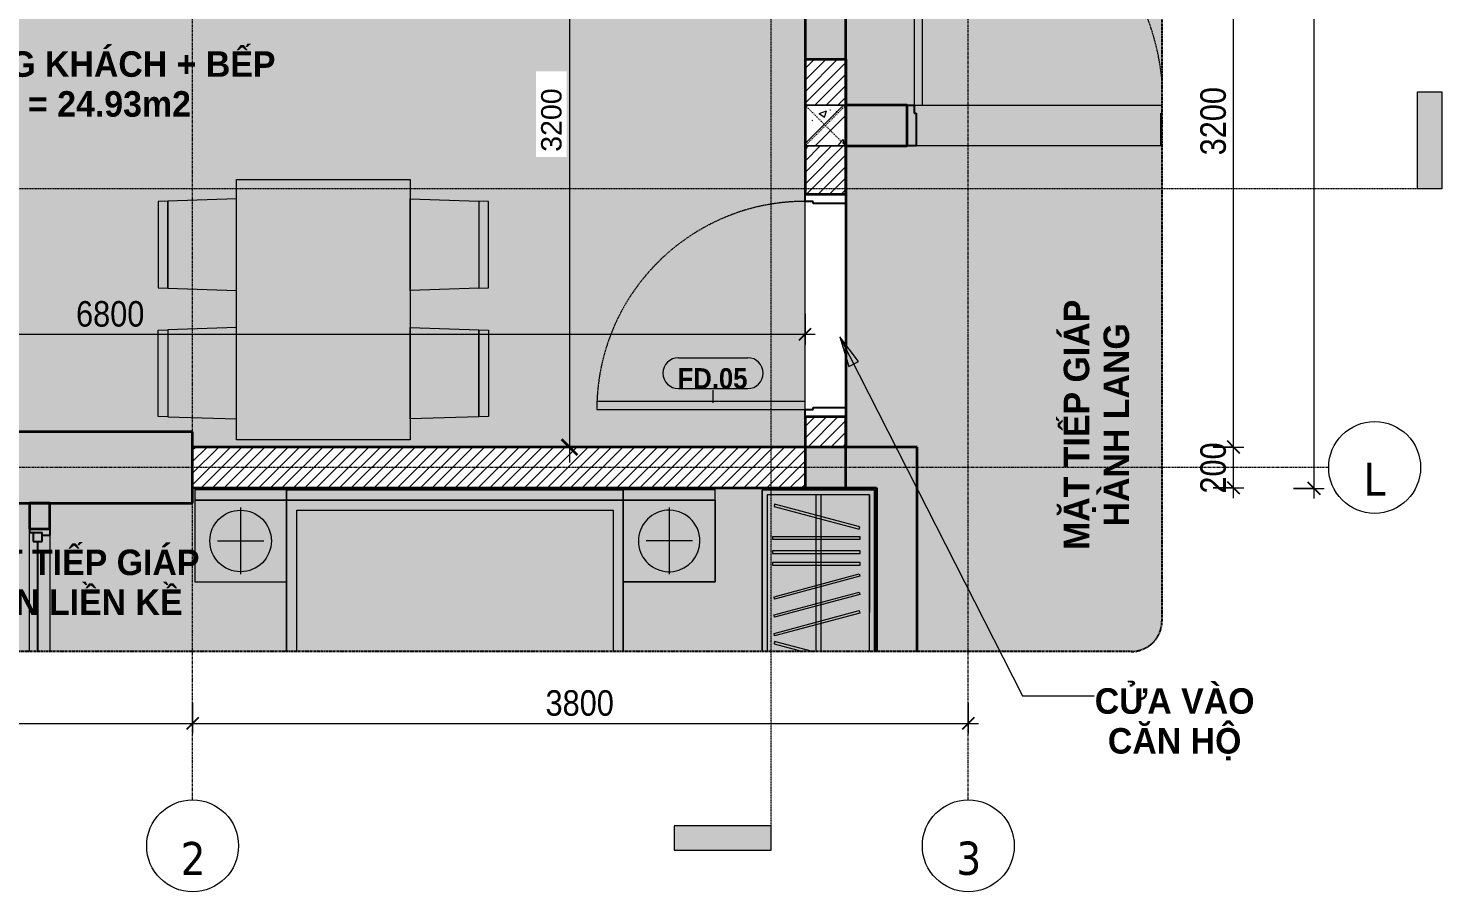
# Model space of a CAD drawing. Header units: millimetres. Extents: x 31157 to 224036, y 218 to 80529.
# Drawn here: x 38047 to 44972, y 67858 to 72088 of the extents above; entities that cross this region are included whole.
import ezdxf

# ---------------------------------------------------------------- set-up
doc = ezdxf.new("R2010")
doc.units = ezdxf.units.MM
for name, pattern in [('Dash', [6, 3, -3]), ('Dash - Tight', [4.5, 3, -1.5]), ('Dash Dot 3_16_', [7.9375, 4.7625, -1.5875, 0, -1.5875]), ('Grid Line', [22.225, 12.7, -3.175, 3.175, -3.175]), ('Hidden', [7.14375, 4.7625, -2.38125])]:
    doc.linetypes.add(name, pattern=pattern)
for name, color, linetype, lineweight in [('0-1', 7, 'Continuous', 5), ('A-ANNO-DIMS', 211, 'Continuous', 9), ('A-ANNO-DIMS-50', 211, 'Continuous', 9), ('A-DETL-GENF-1', 7, 'Continuous', 18), ('A-DETL-GENF-3', 92, 'Dash - Tight', 18), ('A-DETL-GENF-4', 92, 'Hidden', 25), ('A-DETL-GENF-5', 9, 'Continuous', 18), ('A-DETL-MEDM', 33, 'Continuous', 35), ('A-DETL-THIN', 151, 'Continuous', 18), ('A-DOOR', 31, 'Continuous', 18), ('A-DOOR-FRAM', 31, 'Continuous', 25), ('A-DOOR-IDEN', 31, 'Continuous', 9), ('A-FLOR', 192, 'Continuous', 18), ('A-FLOR-2', 7, 'Continuous', 18), ('A-GLAZ', 151, 'Continuous', 18), ('A-GLAZ-1', 31, 'Continuous', 25), ('A-WALL', 113, 'Continuous', 18), ('A-WALL-2', 254, 'Continuous', 35), ('A-WALL-3', 10, 'Continuous', 35), ('A-WALL-4', 9, 'Continuous', 18), ('A-WALL-7', 113, 'Continuous', 35), ('A-WALL-PATT-2', 111, 'Continuous', 18), ('G-ANNO-SYMB', 111, 'Continuous', 9), ('G-ANNO-SYMB-1', 111, 'Dash Dot 3_16_', 18), ('G-ANNO-TEXT-1', 7, 'Continuous', 9), ('G-ANNO-TEXT-2', 170, 'Continuous', 9), ('I-FURN', 30, 'Continuous', 18), ('I-FURN-1', 50, 'Continuous', 18), ('I-FURN-2', 253, 'Continuous', 18), ('S-COLS', 52, 'Continuous', 18), ('S-COLS-6', 52, 'Dash', 18), ('S-COLS-7', 52, 'Continuous', 35), ('S-COLS-HDLN', 52, 'Dash', 18), ('S-GRID-1', 1, 'Grid Line', 9), ('S-GRID-IDEN', 1, 'Continuous', 9)]:
    doc.layers.add(name, color=color, linetype=linetype, lineweight=lineweight)
doc.layers.add('A-DETL-GENF-2', color=7, linetype='Continuous', lineweight=18, transparency=0.2)
doc.styles.add('Arial', font='arial.ttf', dxfattribs={"height": 100})
doc.styles.add('Arial_B', font='arialbd.ttf', dxfattribs={"width": 0.95, "height": 125})
doc.styles.add('Arial_B_1', font='arialbd.ttf', dxfattribs={"width": 0.9, "height": 100})
doc.styles.add('Tahoma_B', font='tahomabd.ttf', dxfattribs={"height": 162.5})
doc.styles.add('UTM Avo', font='', dxfattribs={"width": 0.9, "height": 125})
doc.styles.get('UTM Avo').set_extended_font_data('UTM Avo')
doc.dimstyles.new('1_Dim_chi_tiet_2_5', dxfattribs={"dimscale": 304.8, "dimtxt": 124.912619, "dimasz": 0.19685, "dimexe": 0.164042, "dimexo": 0.0625, "dimgap": 0.016404, "dimtad": 1, "dimdec": 0, "dimrnd": 5, "dimzin": 0, "dimdsep": 46, "dimtxsty": 'UTM Avo', "dimblk1": 'OBLIQUE', "dimblk2": 'OBLIQUE', "dimsah": 1, "dimcen": 0.09, "dimdle": 0.164042, "dimazin": 0, "dimtfac": 1, "dimtdec": 4, "dimtix": 1, "dimtmove": 0, "dimatfit": 3, "dimfxl": 0.328084, "dimfxlon": 1, "dimtvp": 1, "dimtolj": 1, "dimtzin": 0, "dimarcsym": 2})
doc.dimstyles.new('Diagonal_-_2_0mm_Arial_làm_tròn', dxfattribs={"dimscale": 304.8, "dimtxt": 102.02594, "dimasz": 0.246063, "dimexe": 0.164042, "dimexo": 0.0625, "dimgap": 0.032808, "dimtad": 1, "dimdec": 0, "dimrnd": 10, "dimzin": 0, "dimdsep": 46, "dimtxsty": 'Arial', "dimblk1": 'OBLIQUE', "dimblk2": 'OBLIQUE', "dimsah": 1, "dimcen": 0.09, "dimdle": 0.246063, "dimazin": 0, "dimtfac": 1, "dimtdec": 4, "dimtix": 1, "dimtmove": 0, "dimatfit": 3, "dimfxl": 0.164042, "dimfxlon": 1, "dimtvp": 1, "dimtfill": 1, "dimtolj": 1, "dimtzin": 0, "dimarcsym": 2})
pattern_1 = [(45, (0, 0), (-28.284271, 28.284271), [])]
pattern_2 = [(50, (0, 0), (364.3679, -31.8783), [38.1, -419.1]), (355, (0, 0), (-70.4859, 382.1133), [30.48, -335.28]), (100.451, (30.36, -2.66), (293.885, 350.2334), [32.38, -356.18]), (46.184, (0, 101.6), (542.1585, -84.0858), [57.15, -628.65]), (96.636, (45.2, 94.6), (474.805, 494.8554), [48.57, -534.27]), (351.184, (0, 101.6), (474.8102, 494.85), [45.72, -502.92]), (21, (50.8, 76.2), (303.2285, -204.5305), [38.1, -419.1]), (326, (50.8, 76.2), (123.6039, 368.376), [30.48, -335.28]), (71.451, (76.07, 59.16), (426.8341, 163.8427), [32.38, -356.18]), (37.5, (0, 0), (6.17665, 169.11015), [3.353, -327.863, 3.353, -337.007, -336.55]), (37.5, (0, 0), (6.17665, 169.11015), [-671.576, 3.353, -333.197]), (7.5, (0, 0), (133.63888, 200.3615), [3.353, -190.703, 3.353, -320.243, -128.27]), (7.5, (0, 0), (133.63888, 200.3615), [-517.652, 3.353, -124.917]), (327.5, (-113.28, 0), (271.18182, -11.45836), [3.353, -123.647, 3.353, -392.887, -525.78]), (327.5, (-113.28, 0), (271.18182, -11.45836), [-523.24, 3.353, -522.427]), (317.5, (-164.08, 0), (296.2585, 50.85285), [3.353, -161.747, 3.353, -259.791, -373.38]), (317.5, (-164.08, 0), (296.2585, 50.85285), [-428.244, 3.353, -370.027]), (45, (0, 0), (-125.7236, 125.7236), []), (45, (0, 190.5), (-125.7236, 125.7236), [])]

# ---------------------------------------------------------------- blocks, each defined once
blk = doc.blocks.new('NCV_TKTC_KET CAU_rvt-1-TKCS_CĂN HỘ LOẠI 2 - MẶT BẰNG')
at = {"layer": 'S-COLS'}
for p, q in [((37552.6, 69761.9), (38052.6, 69761.9)), ((38152.6, 69761.9), (38852.6, 69761.9))]:
    blk.add_line(p, q, dxfattribs=at)
blk = doc.blocks.new('M_Fixed - 900 x 1400-553070-TKCS_CĂN HỘ LOẠI 2 - MẶT BẰNG')
at = {"layer": 'A-GLAZ-1'}
for p, q in [((-151.6, 22), (387, 22)), ((387, 44), (387, 0)), ((431, 44), (387, 44)), ((431, 63), (431, 0)), ((448.9, 63), (431, 63)), ((387, 0), (431, 0)), ((418, 0), (418, -37)), ((450, -37), (418, -37))]:
    blk.add_line(p, q, dxfattribs=at)
blk = doc.blocks.new('GIUONG NGU-2TAB-1600x2000 - GIUONG NGU-2TAB-1600x2000-842839-TKCS_CĂN HỘ LOẠI 2 - MẶT BẰNG')
at = {"layer": 'I-FURN-1'}
for p, q in [((458.5, 0), (8.5, 0)), ((8.5, 0), (8.5, -50)), ((458.5, -50), (458.5, 0)), ((2108.2, 0), (458.5, 0)), ((458.5, 0), (458.5, -50)), ((458.5, 0), (2108.2, 0)), ((2108.2, -50), (2108.2, 0)), ((458.5, -50), (8.5, -50)), ((8.5, -50), (8.5, -450.3)), ((8.5, -50), (458.5, -50)), ((458.5, -50), (8.5, -50)), ((8.5, -50), (8.5, -450.3)), ((458.5, -450.3), (458.5, -50)), ((2108.2, -50), (458.5, -50)), ((458.5, -50), (458.5, -791.6)), ((458.5, -50), (2108.2, -50)), ((458.5, -791.6), (458.5, -50)), ((458.5, -450.3), (458.5, -50)), ((458.5, -50), (2108.2, -50)), ((2558.2, 0), (2108.2, 0)), ((2108.2, 0), (2108.2, -50)), ((2558.2, -50), (2108.2, -50)), ((2108.2, -50), (2108.2, -450.3)), ((2108.2, -791.6), (2108.2, -50)), ((2108.2, -50), (2558.2, -50)), ((2108.2, -50), (2558.2, -50)), ((2108.2, -450.3), (2108.2, -50)), ((2108.2, -50), (2108.2, -791.6)), ((2558.2, -50), (2558.2, 0)), ((2558.2, -450.3), (2558.2, -50)), ((2558.2, -50), (2558.2, -450.3)), ((233.5, -86.8), (233.5, -413.5)), ((508.5, -100), (2058.2, -100)), ((508.5, -791.6), (508.5, -100)), ((2058.2, -100), (2058.2, -791.6)), ((2333.2, -86.8), (2333.2, -413.5)), ((120.2, -250.2), (346.8, -250.2)), ((2446.5, -250.2), (2219.8, -250.2)), ((8.5, -450.3), (458.5, -450.3)), ((8.5, -450.3), (458.5, -450.3)), ((2108.2, -450.3), (2558.2, -450.3)), ((2558.2, -450.3), (2108.2, -450.3))]:
    blk.add_line(p, q, dxfattribs=at)
blk.add_circle((233.5, -250.2), 150.7, dxfattribs=at)
for start, end in [(113.68421, 0), (94.73684, 113.68421), (0, 94.73684)]:
    blk.add_arc((2333.2, -250.2), 150.7, start, end, dxfattribs=at)
blk = doc.blocks.new('TU QUAN AO-SUITE ROOM_3 - TU QUAN AO-SUITE ROOM_3-850635-TKCS_CĂN HỘ LOẠI 2 - MẶT BẰNG')
at = {"layer": 'I-FURN-1'}
for p, q in [((-550, 0), (-550, 791.6)), ((-550, 791.6), (-550, 0)), ((-526, 791.6), (-526, 600)), ((-526, 791.6), (-526, 24)), ((-287, 576), (-287, 791.6)), ((-263, 576), (-263, 791.6)), ((-246.1, 791.6), (-61.3, 742.1)), ((-58.2, 753.7), (-199.7, 791.6)), ((-24, 24), (-24, 791.6)), ((0, 791.6), (0, 0)), ((0, 0), (0, 791.6)), ((-478.3, 603.1), (-61.3, 714.9)), ((-58.2, 703.3), (-475.2, 591.5)), ((-61.3, 742.1), (-58.2, 753.7)), ((-61.3, 714.9), (-58.2, 703.3)), ((-478.3, 511.9), (-61.3, 623.6)), ((-61.3, 623.6), (-58.2, 612.1)), ((-550, 24), (-550, 576)), ((-526, 24), (-526, 600)), ((-475.2, 591.5), (-478.3, 603.1)), ((-58.2, 612.1), (-475.2, 500.3)), ((-287, 24), (-287, 576)), ((-263, 24), (-263, 576)), ((-478.3, 423.1), (-61.3, 534.9)), ((-475.2, 500.3), (-478.3, 511.9)), ((-58.2, 523.3), (-475.2, 411.5)), ((-61.3, 534.9), (-58.2, 523.3)), ((-475.2, 411.5), (-478.3, 423.1)), ((-480.1, 368.4), (-480.1, 356.4)), ((-50.1, 368.4), (-480.1, 368.4)), ((-480.1, 356.4), (-50.1, 356.4)), ((-50.1, 356.4), (-50.1, 368.4)), ((-480.1, 311.2), (-480.1, 299.2)), ((-50.1, 311.2), (-480.1, 311.2)), ((-480.1, 299.2), (-50.1, 299.2)), ((-50.1, 299.2), (-50.1, 311.2)), ((-480.1, 241.7), (-480.1, 229.7)), ((-50.1, 241.7), (-480.1, 241.7)), ((-480.1, 229.7), (-50.1, 229.7)), ((-50.1, 229.7), (-50.1, 241.7)), ((-475.2, 192.7), (-478.3, 181.1)), ((-478.3, 181.1), (-61.3, 69.4)), ((-58.2, 80.9), (-475.2, 192.7)), ((-61.3, 69.4), (-58.2, 80.9)), ((-526, 24), (-24, 24)), ((0, 0), (-550, 0)), ((-550, 0), (0, 0))]:
    blk.add_line(p, q, dxfattribs=at)
blk = doc.blocks.new('RES_BAN AN 1 - RES_BAN AN 1-842837-TKCS_CĂN HỘ LOẠI 2 - MẶT BẰNG')
at = {"layer": 'I-FURN-2'}
for p, q in [((-425, 1275), (425, 1275)), ((-425, 0), (-425, 1275)), ((425, 1275), (425, 0)), ((-425, 1180), (-761.9, 1168.8)), ((-425, 732.5), (-425, 1180)), ((425, 1180), (761.9, 1168.8)), ((425, 732.5), (425, 1180)), ((-761.9, 1168.8), (-809.6, 1167.2)), ((-809.6, 1167.2), (-809.6, 745.3)), ((-761.9, 1168.8), (-761.9, 743.8)), ((-761.9, 743.8), (-761.9, 1168.8)), ((761.9, 1168.8), (761.9, 743.8)), ((761.9, 1168.8), (761.9, 743.8)), ((809.6, 1167.2), (761.9, 1168.8)), ((809.6, 745.3), (809.6, 1167.2)), ((-809.6, 745.3), (-761.9, 743.8)), ((-761.9, 743.8), (-425, 732.5)), ((761.9, 743.8), (425, 732.5)), ((761.9, 743.8), (809.6, 745.3)), ((-809.6, 536.9), (-761.9, 538.5)), ((-809.6, 115.1), (-809.6, 536.9)), ((-425, 549.7), (-761.9, 538.5)), ((-761.9, 538.5), (-761.9, 113.5)), ((-761.9, 538.5), (-761.9, 113.5)), ((-425, 102.3), (-425, 549.7)), ((425, 549.7), (761.9, 538.5)), ((425, 102.3), (425, 549.7)), ((761.9, 538.5), (761.9, 113.5)), ((761.9, 538.5), (809.6, 536.9)), ((761.9, 113.5), (761.9, 538.5)), ((809.6, 536.9), (809.6, 115.1)), ((-761.9, 113.5), (-809.6, 115.1)), ((-761.9, 113.5), (-425, 102.3)), ((761.9, 113.5), (425, 102.3)), ((809.6, 115.1), (761.9, 113.5)), ((425, 0), (-425, 0))]:
    blk.add_line(p, q, dxfattribs=at)
blk = doc.blocks.new('NCV_TKTC_TANG 1_rvt-1-TKCS_CĂN HỘ LOẠI 2 - MẶT BẰNG')
at = {"layer": 'A-FLOR-2'}
for p, q in [((41852.6, 70036.9), (41852.6, 73236.9)), ((41852.4, 71277.4), (41852.4, 70187.4)), ((42052.4, 70230.3), (42052.4, 71230.3)), ((38852.7, 70111.9), (38852.7, 70036.9))]:
    blk.add_line(p, q, dxfattribs=at)
at = {"layer": 'A-WALL-2'}
for p, q in [((38052.6, 69761.9), (38052.6, 69636.9)), ((38152.6, 69636.9), (38152.6, 69761.9)), ((38052.6, 69636.9), (38152.6, 69636.9))]:
    blk.add_line(p, q, dxfattribs=at)
at = {"layer": 'A-WALL-3'}
blk.add_line((38152.6, 69761.9), (38052.6, 69761.9), dxfattribs=at)
at = {"layer": 'A-WALL-4'}
for p, q in [((38052.6, 69035.3), (38052.6, 69636.9)), ((38152.6, 69636.9), (38152.6, 69035.3))]:
    blk.add_line(p, q, dxfattribs=at)
at = {"layer": 'A-GLAZ', "rotation": 89.99999999999915}
blk.add_blockref('M_Fixed - 900 x 1400-553070-TKCS_CĂN HỘ LOẠI 2 - MẶT BẰNG', (38115.6, 69186.9), dxfattribs=at)
at = {"layer": 'I-FURN'}
for name, p in [('RES_BAN AN 1 - RES_BAN AN 1-842837-TKCS_CĂN HỘ LOẠI 2 - MẶT BẰNG', (39492.6, 70071.9)), ('GIUONG NGU-2TAB-1600x2000 - GIUONG NGU-2TAB-1600x2000-842839-TKCS_CĂN HỘ LOẠI 2 - MẶT BẰNG', (38854.1, 69826.9))]:
    blk.add_blockref(name, p, dxfattribs=at)
at = {"layer": 'I-FURN', "rotation": 180}
blk.add_blockref('TU QUAN AO-SUITE ROOM_3 - TU QUAN AO-SUITE ROOM_3-850635-TKCS_CĂN HỘ LOẠI 2 - MẶT BẰNG', (41642.6, 69826.9), dxfattribs=at)
blk = doc.blocks.new('G1_SOF - BO TRU - 200x200-3050151-TKCS_CĂN HỘ LOẠI 2 - MẶT BẰNG')
at = {"layer": 'S-COLS-HDLN'}
for p, q in [((-100, 100), (100, -100)), ((100, 100), (-100, -100))]:
    blk.add_line(p, q, dxfattribs=at)
blk = doc.blocks.new('FD_01 - FD_01-1200x2200mm-V18-TKCS_CĂN HỘ LOẠI 2 - MẶT BẰNG')
at = {"layer": 'A-DETL-GENF-3'}
for p, q in [((610, -100), (570, -100)), ((570, -100), (570, -1320)), ((610, -1320), (610, -100)), ((570, -1320), (610, -1320))]:
    blk.add_line(p, q, dxfattribs=at)
blk.add_arc((610, -100), 1220, 185.39971, 268.12111, dxfattribs=at)
at = {"layer": 'A-DOOR-FRAM'}
for p, q in [((-603.7, 100), (-600, 100)), ((-600, 100), (-600, -60)), ((600, 100), (645, 100)), ((600, -60), (600, 100)), ((-600, -60), (-603.7, -60)), ((610, -60), (600, -60)), ((610, -100), (610, -60)), ((645, -100), (610, -100))]:
    blk.add_line(p, q, dxfattribs=at)
blk = doc.blocks.new('FD_05 - FD_05-1000x2200mm-835433-TKCS_CĂN HỘ LOẠI 2 - MẶT BẰNG')
at = {"layer": 'A-DETL-GENF-3'}
for p, q in [((510, -100), (470, -100)), ((470, -100), (470, -1120)), ((510, -1120), (510, -100)), ((470, -1120), (510, -1120))]:
    blk.add_line(p, q, dxfattribs=at)
blk.add_arc((510, -100), 1020, 180, 267.75253, dxfattribs=at)
at = {"layer": 'A-DOOR-FRAM'}
for p, q in [((-545, 100), (-500, 100)), ((-500, 100), (-500, -60)), ((500, 100), (545, 100)), ((500, -60), (500, 100)), ((-500, -60), (-510, -60)), ((-510, -60), (-510, -100)), ((510, -60), (500, -60)), ((510, -100), (510, -60)), ((-510, -100), (-545, -100)), ((545, -100), (510, -100))]:
    blk.add_line(p, q, dxfattribs=at)
blk = doc.blocks.new('BORDER VIEW - BORDER VIEW-3699679-TKCS_CĂN HỘ LOẠI 2 - MẶT BẰNG')
at = {"layer": 'A-DETL-GENF-4'}
for p, q in [((10548.8, 9804.2), (10548.8, 150)), ((10398.8, 0), (150, 0))]:
    blk.add_line(p, q, dxfattribs=at)
blk.add_arc((10398.8, 150), 150, 270, 0, dxfattribs=at)
blk = doc.blocks.new('Grid - M_Grid Head - Circle-353313-TKCS_CĂN HỘ LOẠI 2 - MẶT BẰNG')
at = {"layer": 'S-GRID-IDEN'}
blk.add_circle((0, 0), 4.5, dxfattribs=at)
blk = doc.blocks.new('DIMBLOCK16-TKCS_CĂN HỘ LOẠI 2 - MẶT BẰNG')
at = {"layer": 'A-ANNO-DIMS-50'}
for p, q in [((35052.6, 70689.4), (35052.6, 70539.4)), ((35052.6, 70589.4), (35052.6, 70689.4)), ((41852.6, 70689.4), (41852.6, 70539.4)), ((41852.6, 70589.4), (41852.6, 70689.4)), ((35002.6, 70589.4), (41902.6, 70589.4))]:
    blk.add_line(p, q, dxfattribs=at)
at = {"layer": 'A-ANNO-DIMS-50', "lineweight": 25}
for p, q in [((35052.6, 70589.4), (35022.6, 70559.4)), ((35052.6, 70589.4), (35082.6, 70619.4)), ((41852.6, 70589.4), (41822.6, 70559.4)), ((41852.6, 70589.4), (41882.6, 70619.4))]:
    blk.add_line(p, q, dxfattribs=at)
at = {"layer": 'A-ANNO-DIMS-50', "color": 0, "insert": (38281.4, 70751.8), "char_height": 125, "width": 410.824, "attachment_point": 1, "line_spacing_factor": 1.110334, "style": 'UTM Avo'}
blk.add_mtext('6800', dxfattribs=at)
blk = doc.blocks.new('_Oblique')
at = {"color": 0, "linetype": 'ByBlock', "lineweight": -2}
blk.add_line((-0.5, -0.5), (0.5, 0.5), dxfattribs=at)
blk = doc.blocks.new('DIMBLOCK17-TKCS_CĂN HỘ LOẠI 2 - MẶT BẰNG')
at = {"layer": 'A-ANNO-DIMS-50', "lineweight": 35}
for p, q in [((40699.5, 73236.9), (40662, 73274.4)), ((40699.5, 73236.9), (40737, 73199.4)), ((40699.5, 70036.9), (40662, 70074.4)), ((40699.5, 70036.9), (40737, 69999.4))]:
    blk.add_line(p, q, dxfattribs=at)
at = {"layer": 'A-ANNO-DIMS-50'}
for p, q in [((40699.5, 73311.9), (40699.5, 69961.9)), ((40749.5, 73236.9), (40649.5, 73236.9)), ((40699.5, 73236.9), (40749.5, 73236.9)), ((40749.5, 70036.9), (40649.5, 70036.9)), ((40699.5, 70036.9), (40749.5, 70036.9))]:
    blk.add_line(p, q, dxfattribs=at)
at = {"layer": 'A-ANNO-DIMS-50', "color": 0, "insert": (40559.7, 71483.1), "char_height": 100, "width": 369.177, "attachment_point": 1, "rotation": 90, "line_spacing_factor": 0.941778, "style": 'Arial', "bg_fill": 3, "box_fill_scale": 1.25, "bg_fill_color": 256, "bg_fill_true_color": 13158600, "bg_fill_transparency": 0}
blk.add_mtext('3200', dxfattribs=at)
blk = doc.blocks.new('DIMBLOCK21-TKCS_CĂN HỘ LOẠI 2 - MẶT BẰNG')
at = {"layer": 'A-ANNO-DIMS-50'}
for p, q in [((33652.6, 68783.2), (33652.6, 68633.2)), ((33652.6, 68683.2), (33652.6, 68783.2)), ((38852.6, 68783.2), (38852.6, 68633.2)), ((38852.6, 68683.2), (38852.6, 68783.2)), ((33602.6, 68683.2), (38852.6, 68683.2))]:
    blk.add_line(p, q, dxfattribs=at)
at = {"layer": 'A-ANNO-DIMS-50', "lineweight": 25}
for p, q in [((33652.6, 68683.2), (33682.6, 68713.2)), ((38852.6, 68683.2), (38882.6, 68713.2)), ((33652.6, 68683.2), (33622.6, 68653.2)), ((38852.6, 68683.2), (38822.6, 68653.2))]:
    blk.add_line(p, q, dxfattribs=at)
at = {"layer": 'A-ANNO-DIMS-50', "color": 0, "insert": (36081.4, 68845.6), "char_height": 125, "width": 410.824, "attachment_point": 1, "line_spacing_factor": 1.110334, "style": 'UTM Avo'}
blk.add_mtext('5200', dxfattribs=at)
blk = doc.blocks.new('DIMBLOCK22-TKCS_CĂN HỘ LOẠI 2 - MẶT BẰNG')
at = {"layer": 'A-ANNO-DIMS-50'}
for p, q in [((38852.6, 68783.2), (38852.6, 68633.2)), ((38852.6, 68683.2), (38852.6, 68783.2)), ((42652.6, 68783.2), (42652.6, 68633.2)), ((42652.6, 68683.2), (42652.6, 68783.2)), ((38852.6, 68683.2), (42702.6, 68683.2))]:
    blk.add_line(p, q, dxfattribs=at)
at = {"layer": 'A-ANNO-DIMS-50', "lineweight": 25}
for p, q in [((38852.6, 68683.2), (38882.6, 68713.2)), ((42652.6, 68683.2), (42682.6, 68713.2)), ((38852.6, 68683.2), (38822.6, 68653.2)), ((42652.6, 68683.2), (42622.6, 68653.2))]:
    blk.add_line(p, q, dxfattribs=at)
at = {"layer": 'A-ANNO-DIMS-50', "color": 0, "insert": (40581.4, 68845.6), "char_height": 125, "width": 410.824, "attachment_point": 1, "line_spacing_factor": 1.110334, "style": 'UTM Avo'}
blk.add_mtext('3800', dxfattribs=at)
blk = doc.blocks.new('DIMBLOCK29-TKCS_CĂN HỘ LOẠI 2 - MẶT BẰNG')
at = {"layer": 'A-ANNO-DIMS-50', "lineweight": 25}
for p, q in [((44346.4, 78236.9), (44316.4, 78266.9)), ((44346.4, 78236.9), (44376.4, 78206.9)), ((44346.4, 69834.3), (44316.4, 69864.3)), ((44346.4, 69834.3), (44376.4, 69804.3))]:
    blk.add_line(p, q, dxfattribs=at)
at = {"layer": 'A-ANNO-DIMS-50'}
for p, q in [((44346.4, 69784.3), (44346.4, 78286.9)), ((44246.4, 78236.9), (44396.4, 78236.9)), ((44346.4, 78236.9), (44246.4, 78236.9)), ((44246.4, 69834.3), (44396.4, 69834.3)), ((44346.4, 69834.3), (44246.4, 69834.3))]:
    blk.add_line(p, q, dxfattribs=at)
at = {"layer": 'A-ANNO-DIMS-50', "color": 0, "insert": (44184, 73864.4), "char_height": 125, "width": 410.824, "attachment_point": 1, "rotation": 90, "line_spacing_factor": 1.110334, "style": 'UTM Avo'}
blk.add_mtext('8405', dxfattribs=at)
blk = doc.blocks.new('DIMBLOCK30-TKCS_CĂN HỘ LOẠI 2 - MẶT BẰNG')
at = {"layer": 'A-ANNO-DIMS-50'}
for p, q in [((43851.6, 70036.9), (44001.6, 70036.9)), ((43951.6, 70036.9), (43851.6, 70036.9)), ((43951.6, 69786.9), (43951.6, 70036.9)), ((43851.6, 69836.9), (44001.6, 69836.9)), ((43951.6, 69836.9), (43851.6, 69836.9))]:
    blk.add_line(p, q, dxfattribs=at)
at = {"layer": 'A-ANNO-DIMS-50', "lineweight": 25}
for p, q in [((43951.6, 70036.9), (43921.6, 70066.9)), ((43951.6, 70036.9), (43981.6, 70006.9)), ((43951.6, 69836.9), (43921.6, 69866.9)), ((43951.6, 69836.9), (43981.6, 69806.9))]:
    blk.add_line(p, q, dxfattribs=at)
at = {"layer": 'A-ANNO-DIMS-50', "color": 0, "insert": (43789.2, 69808.6), "char_height": 125, "width": 308.118, "attachment_point": 1, "rotation": 90, "line_spacing_factor": 1.110334, "style": 'UTM Avo'}
blk.add_mtext('200', dxfattribs=at)
blk = doc.blocks.new('DIMBLOCK31-TKCS_CĂN HỘ LOẠI 2 - MẶT BẰNG')
at = {"layer": 'A-ANNO-DIMS-50', "lineweight": 25}
for p, q in [((43951.6, 73236.9), (43921.6, 73266.9)), ((43951.6, 73236.9), (43981.6, 73206.9)), ((43951.6, 70036.9), (43921.6, 70066.9)), ((43951.6, 70036.9), (43981.6, 70006.9))]:
    blk.add_line(p, q, dxfattribs=at)
at = {"layer": 'A-ANNO-DIMS-50'}
for p, q in [((43851.6, 73236.9), (44001.6, 73236.9)), ((43951.6, 73236.9), (43851.6, 73236.9)), ((43951.6, 70036.9), (43951.6, 73236.9)), ((43851.6, 70036.9), (44001.6, 70036.9)), ((43951.6, 70036.9), (43851.6, 70036.9))]:
    blk.add_line(p, q, dxfattribs=at)
at = {"layer": 'A-ANNO-DIMS-50', "color": 0, "insert": (43789.2, 71465.7), "char_height": 125, "width": 410.824, "attachment_point": 1, "rotation": 90, "line_spacing_factor": 1.110334, "style": 'UTM Avo'}
blk.add_mtext('3200', dxfattribs=at)
blk = doc.blocks.new('Section - 3_32_ x 3_8_-4701953-TKCS_CĂN HỘ LOẠI 2 - MẶT BẰNG')
at = {"layer": 'G-ANNO-SYMB'}
blk.add_hatch(color=256, dxfattribs=at).paths.add_polyline_path([(0, 9.525), (0, 0), (-2.38125, 0), (-2.38125, 9.525)])
for p, q in [((0, 9.525), (-2.38125, 9.525)), ((-2.38125, 9.525), (-2.38125, 0)), ((0, 0), (0, 9.525)), ((-2.38125, 0), (0, 0))]:
    blk.add_line(p, q, dxfattribs=at)
blk = doc.blocks.new('STN_Door Tag - STN_Door Tag-1788670-TKCS_CĂN HỘ LOẠI 2 - MẶT BẰNG')
at = {"layer": 'A-DOOR-IDEN'}
for p, q in [((-3.37, 1.49), (3.43, 1.49)), ((-3.37, -1.52), (3.43, -1.52))]:
    blk.add_line(p, q, dxfattribs=at)
for centre, start, end in [((-3.37, -0.01), 90, 270), ((3.43, -0.01), 270, 90)]:
    blk.add_arc(centre, 1.51, start, end, dxfattribs=at)

msp = doc.modelspace()

# ---------------------------------------------------------------- hatches: boundary and pattern name
at = {"layer": 'A-DETL-GENF-1'}
msp.add_hatch(color=256, dxfattribs=at).paths.add_polyline_path([(39917.6, 70036.9), (41852.6, 70036.9), (41852.5, 73236.9), (38052.6, 73237.3), (38052.1, 76436.9), (37052.6, 76436.9), (37052.3, 73236.9), (35052.6, 73236.9), (35052.6, 70036.9), (37552.6, 70036.9), (37552.7, 70111.9), (38852.6, 70111.7), (38852.7, 70036.9), (39687.4, 70036.9)])
at = {"layer": 'A-DETL-GENF-2'}
h = msp.add_hatch(color=256, dxfattribs=at)
h.paths.add_polyline_path([(33202.6, 69035.3), (43451.3, 69035.3), (43490.1, 69040.4), (43526.3, 69055.4), (43557.4, 69079.2), (43581.2, 69110.3), (43596.2, 69146.5), (43601.3, 69185.3), (43601.3, 78839.5), (43596.2, 78878.3), (43581.2, 78914.5), (43557.4, 78945.6), (43526.3, 78969.4), (43490.1, 78984.4), (43451.3, 78989.5), (33202.6, 78989.5), (33163.7, 78984.4), (33127.6, 78969.4), (33096.5, 78945.6), (33072.7, 78914.5), (33057.7, 78878.3), (33052.6, 78839.5), (33052.6, 69185.3), (33057.7, 69146.5), (33072.7, 69110.3), (33096.5, 69079.2), (33127.6, 69055.4), (33163.7, 69040.4)])
h.paths.add_polyline_path([(37494.4, 69695.8), (37481.9, 69697.4), (37470.3, 69702.2), (37460.3, 69709.9), (37452.7, 69719.9), (37447.8, 69731.5), (37446.2, 69743.9), (37449.4, 69743.9), (37451.2, 69731.5), (37456.6, 69719.9), (37462.5, 69712.1), (37471.9, 69705), (37482.7, 69700.5), (37494.4, 69698.9), (37507.7, 69701.2), (37518.4, 69706.2), (37526.2, 69712.1), (37533.3, 69721.4), (37537.8, 69732.3), (37539.4, 69743.9), (37542.5, 69743.9), (37540.9, 69731.5), (37536.1, 69719.9), (37528.4, 69709.9), (37516.9, 69701.6), (37504.7, 69697.1)])
h.paths.add_polyline_path([(38152.6, 69761.9), (37552.6, 69761.9), (37552.6, 69835.3), (34352.6, 69835.3), (34352.6, 69761.9), (33652.6, 69761.9), (33652.6, 76536.9), (36152.6, 76536.9), (36152.6, 78036.9), (34052.6, 78036.9), (34052.5, 77886.9), (33652.6, 77887), (33652.6, 78238.6), (34052.5, 78238.6), (34052.6, 78236.9), (42252.6, 78236.9), (42252.6, 78638.6), (42652.6, 78638.6), (42652.6, 74516.9), (42052.6, 74516.9), (42052.6, 69834.3), (38852.6, 69834.3), (38852.6, 69761.9), (38347.4, 69761.9)])
h.paths.add_polyline_path([(42367.3, 73111.9), (42252.6, 73111.9), (42252.6, 73311.9), (42652.6, 73311.9), (42652.6, 73111.9), (42472.6, 73111.9)])
at = {"layer": 'A-DETL-GENF-5'}
h = msp.add_hatch(dxfattribs=at)
h.set_pattern_fill('FP_2', color=256, style=0, pattern_type=2)
h.set_pattern_definition(pattern_2)
h.paths.add_polyline_path([(38152.6, 69761.9), (38852.6, 69762.2), (38852.6, 70111.9), (37552.6, 70111.5), (37552.6, 69761.9), (38052.6, 69761.9)])
h.paths.add_polyline_path([(33851.1, 69761.9), (34352.6, 69761.9), (34352.6, 70111.9), (33652.6, 70111.9), (33652.6, 69761.9)])
h.paths.add_polyline_path([(41852.6, 69836.9), (42052.6, 69836.9), (42052.6, 70036.9), (41852.6, 70036.9), (41852.6, 69939.5)])
h.paths.add_polyline_path([(42052.6, 71936.9), (42052.6, 71936.9), (42052.6, 72136.9), (41852.6, 72136.9), (41852.6, 71936.9), (41884.8, 71936.9)])
h.paths.add_polyline_path([(33652.6, 73039), (34352.6, 73039), (34352.6, 73386.9), (33652.6, 73386.9)])
h.paths.add_polyline_path([(40052.6, 73236.9), (40052.6, 73436.9), (39947.6, 73436.9), (39947.6, 73236.9), (40000.4, 73236.9)])
h.paths.add_polyline_path([(36952.6, 73236.9), (37052.6, 73236.9), (37052.6, 73436.9), (36952.6, 73436.9), (36952.6, 73336.9)])
h.paths.add_polyline_path([(38052.6, 73236.9), (38152.6, 73236.9), (38152.6, 73436.9), (38052.6, 73436.9), (38052.6, 73336.9)])
h.paths.add_polyline_path([(42652.6, 74516.9), (42652.6, 74916.9), (42452.6, 74916.9), (42452.6, 74516.9)])
h.paths.add_polyline_path([(36952.6, 76336.9), (37052.6, 76336.9), (37052.6, 76536.9), (36952.6, 76536.9), (36952.6, 76436.9)])
h.paths.add_polyline_path([(33852.6, 76336.9), (33852.6, 76536.9), (33652.6, 76536.9), (33652.6, 76336.9)])
h.paths.add_polyline_path([(38052.6, 76342), (38152.6, 76342), (38152.6, 76536.9), (38052.6, 76536.9), (38052.6, 76436.9)])
h.paths.add_polyline_path([(38652.6, 77886.9), (38652.6, 78236.9), (37952.6, 78236.9), (37952.6, 77886.9), (38347.4, 77886.9)])
h.paths.add_polyline_path([(33652.6, 77886.9), (34052.5, 77886.9), (34052.5, 78238.6), (33652.6, 78238.6), (33652.6, 77887)])
h.paths.add_polyline_path([(42452.6, 77936.9), (42652.6, 77936.9), (42652.2, 78638.6), (42252.6, 78638.6), (42252.6, 77936.9), (42442.6, 77936.9)])
at = {"layer": 'A-WALL-PATT-2'}
h = msp.add_hatch(dxfattribs=at)
h.set_pattern_fill('FP_1', color=256, style=0, pattern_type=2)
h.set_pattern_definition(pattern_1)
h.paths.add_polyline_path([(41852.6, 70036.9), (42052.6, 70036.9), (42052.4, 70185.3), (41852.6, 70185.3), (41852.6, 70111.9)])
h.paths.add_polyline_path([(42052.6, 71275.3), (42052.4, 71511.9), (41852.6, 71511.9), (41852.6, 71275.3), (42052.4, 71275.3)])
h.paths.add_polyline_path([(42052.6, 71711.9), (42052.6, 71712), (42052.6, 71936.9), (41852.6, 71936.9), (41852.6, 71711.9)])
h.paths.add_polyline_path([(41913.4, 72136.9), (42052.6, 72136.9), (42052.6, 74516.9), (41852.6, 74516.9), (41852.6, 72136.9)])
h = msp.add_hatch(dxfattribs=at)
h.set_pattern_fill('FP_1', color=256, style=0, pattern_type=2)
h.set_pattern_definition(pattern_1)
h.paths.add_polyline_path([(39687.4, 69836.9), (41852.6, 69836.9), (41852.6, 70036.9), (38852.6, 70036.9), (38852.7, 69836.9)])
at = {"layer": 'G-ANNO-TEXT-2'}
msp.add_hatch(color=256, dxfattribs=at).paths.add_polyline_path([(42023, 70577.3), (42067.4, 70431.6), (42114.6, 70455.6)])
at = {"layer": 'S-COLS'}
h = msp.add_hatch(dxfattribs=at)
h.set_pattern_fill('FP_2', color=256, style=0, pattern_type=2)
h.set_pattern_definition(pattern_2)
h.paths.add_polyline_path([(42052.6, 71511.9), (42052.6, 71711.9), (41852.6, 71711.9), (41852.6, 71511.9)])

# ---------------------------------------------------------------- linework, layer by layer
at = {"layer": 'A-DETL-MEDM'}
for p, q in [((41852.6, 72136.9), (41852.6, 71936.9)), ((42052.6, 71936.9), (42052.6, 72136.9)), ((41852.6, 71936.9), (42052.6, 71936.9)), ((42052.6, 71936.9), (42052.6, 70036.9)), ((38852.6, 70111.9), (37552.6, 70111.9)), ((38852.6, 69761.9), (38852.6, 70111.9)), ((41852.6, 70036.9), (41852.6, 69836.9)), ((42052.6, 70036.9), (41852.6, 70036.9)), ((42052.6, 69836.9), (42052.6, 70036.9)), ((41852.6, 69836.9), (42052.6, 69836.9)), ((42052.6, 69836.9), (42052.6, 69834.3)), ((37552.6, 69761.9), (38852.6, 69761.9))]:
    msp.add_line(p, q, dxfattribs=at)
at = {"layer": 'A-DETL-THIN'}
for p, q in [((41852.6, 70036.9), (41852.6, 71936.9)), ((38852.6, 70036.9), (41852.6, 70036.9)), ((42052.6, 69834.3), (38852.6, 69834.3))]:
    msp.add_line(p, q, dxfattribs=at)
at = {"layer": 'A-DOOR-IDEN'}
msp.add_line((41402.1, 70254.1), (41402.1, 70314.7), dxfattribs=at)
at = {"layer": 'A-FLOR'}
msp.add_line((42402.6, 70036.9), (42402.6, 69035.3), dxfattribs=at)
at = {"layer": 'A-WALL'}
for p, q in [((41852.6, 71711.9), (42052.6, 71711.9)), ((42387.6, 71711.9), (43601.3, 71711.9)), ((42052.6, 71511.9), (41852.6, 71511.9)), ((43597.6, 71511.9), (42397.6, 71511.9)), ((41852.6, 70220.3), (41852.6, 71240.3)), ((42052.6, 71230.3), (42052.6, 70230.3)), ((42052.6, 70036.9), (42052.6, 69836.9))]:
    msp.add_line(p, q, dxfattribs=at)
at = {"layer": 'A-WALL-7'}
for p, q in [((42052.6, 71275.3), (42052.6, 73111.9)), ((41852.6, 71936.9), (41852.6, 71711.9)), ((42352.6, 71711.9), (42052.6, 71711.9)), ((42352.6, 71511.9), (42352.6, 71711.9)), ((41852.6, 71511.9), (41852.6, 71275.3)), ((42052.6, 71511.9), (42352.6, 71511.9)), ((41852.6, 71275.3), (42052.6, 71275.3)), ((41852.6, 70185.3), (41852.6, 70036.9)), ((42052.6, 70185.3), (41852.6, 70185.3)), ((42052.6, 70036.9), (42052.6, 70185.3)), ((41852.6, 70036.9), (38852.6, 70036.9)), ((42402.6, 70036.9), (42052.6, 70036.9)), ((42402.6, 69035.3), (42402.6, 70036.9)), ((38852.6, 69836.9), (41852.6, 69836.9)), ((42053, 69836.9), (42202.6, 69836.9)), ((42202.6, 69836.9), (42202.6, 69035.3))]:
    msp.add_line(p, q, dxfattribs=at)
at = {"layer": 'G-ANNO-SYMB-1'}
msp.add_line((41687.3, 68181.7), (41687.3, 79805), dxfattribs=at)
at = {"layer": 'G-ANNO-TEXT-2'}
for p, q in [((42023, 70577.3), (42067.4, 70431.6)), ((42114.6, 70455.6), (42023, 70577.3)), ((42023, 70577.3), (42918.7, 68817.4)), ((42067.4, 70431.6), (42114.6, 70455.6)), ((42918.7, 68817.4), (43230.8, 68817.4)), ((43230.8, 68817.4), (43268.6, 68817.4))]:
    msp.add_line(p, q, dxfattribs=at)
at = {"layer": 'S-COLS'}
for p, q in [((42052.6, 71711.9), (41852.6, 71711.9)), ((41852.6, 71511.9), (42052.6, 71511.9)), ((42052.6, 69836.9), (42052.6, 70036.9))]:
    msp.add_line(p, q, dxfattribs=at)
at = {"layer": 'S-COLS-7'}
for p, q in [((41852.6, 71711.9), (41852.6, 71511.9)), ((42052.6, 71511.9), (42052.6, 71711.9))]:
    msp.add_line(p, q, dxfattribs=at)
at = {"layer": 'S-GRID-1'}
for p, q in [((38852.6, 69558.4), (38852.6, 78399.6)), ((42652.6, 69558.4), (42652.6, 78399.6)), ((43168.2, 69936.9), (33600, 69936.9)), ((44418.2, 69936.9), (43168.2, 69936.9)), ((38852.6, 68308.4), (38852.6, 69558.4)), ((42652.6, 68308.4), (42652.6, 69558.4))]:
    msp.add_line(p, q, dxfattribs=at)

# ---------------------------------------------------------------- block references
at = {"layer": '0-1'}
for name in ['NCV_TKTC_KET CAU_rvt-1-TKCS_CĂN HỘ LOẠI 2 - MẶT BẰNG', 'NCV_TKTC_TANG 1_rvt-1-TKCS_CĂN HỘ LOẠI 2 - MẶT BẰNG']:
    msp.add_blockref(name, (0, 0), dxfattribs=at)
at = {"layer": 'A-DETL-GENF-3'}
msp.add_blockref('BORDER VIEW - BORDER VIEW-3699679-TKCS_CĂN HỘ LOẠI 2 - MẶT BẰNG', (33052.6, 69035.3), dxfattribs=at)
at = {"layer": 'A-DOOR'}
for name, p, rotation in [('FD_01 - FD_01-1200x2200mm-V18-TKCS_CĂN HỘ LOẠI 2 - MẶT BẰNG', (42997.6, 71611.9), 180), ('FD_05 - FD_05-1000x2200mm-835433-TKCS_CĂN HỘ LOẠI 2 - MẶT BẰNG', (41952.6, 70730.3), 269.9999999999999)]:
    msp.add_blockref(name, p, dxfattribs=dict(at, rotation=rotation))
at = {"layer": 'A-DOOR-IDEN', "xscale": 49.99999999999998, "yscale": 49.99999999999998, "zscale": 49.99999999999998}
msp.add_blockref('STN_Door Tag - STN_Door Tag-1788670-TKCS_CĂN HỘ LOẠI 2 - MẶT BẰNG', (41400.6, 70399.1), dxfattribs=at)
at = {"layer": 'G-ANNO-SYMB', "extrusion": (0, 0, -1), "xscale": 49.99999999999998, "yscale": 49.99999999999998, "zscale": 49.99999999999998}
msp.add_blockref('Section - 3_32_ x 3_8_-4701953-TKCS_CĂN HỘ LOẠI 2 - MẶT BẰNG', (-44852.8, 71301.1), dxfattribs=at)
at = {"layer": 'G-ANNO-SYMB', "xscale": 49.99999999999998, "yscale": 49.99999999999998, "zscale": 49.99999999999998, "rotation": 90}
msp.add_blockref('Section - 3_32_ x 3_8_-4701953-TKCS_CĂN HỘ LOẠI 2 - MẶT BẰNG', (41687.3, 68181.7), dxfattribs=at)
at = {"layer": 'S-COLS-6'}
msp.add_blockref('G1_SOF - BO TRU - 200x200-3050151-TKCS_CĂN HỘ LOẠI 2 - MẶT BẰNG', (41952.6, 71611.9), dxfattribs=at)
at = {"layer": 'S-GRID-IDEN', "xscale": 49.99999999999998, "yscale": 49.99999999999998, "zscale": 49.99999999999998, "rotation": 89.99999999999984}
msp.add_blockref('Grid - M_Grid Head - Circle-353313-TKCS_CĂN HỘ LOẠI 2 - MẶT BẰNG', (44643.2, 69936.9), dxfattribs=at)
at = {"layer": 'S-GRID-IDEN', "xscale": 49.99999999999998, "yscale": 49.99999999999998, "zscale": 49.99999999999998}
for p in [(38852.6, 68083.4), (42652.6, 68083.4)]:
    msp.add_blockref('Grid - M_Grid Head - Circle-353313-TKCS_CĂN HỘ LOẠI 2 - MẶT BẰNG', p, dxfattribs=at)

# ---------------------------------------------------------------- texts
at = {"layer": 'A-DOOR-IDEN', "insert": (41399.6, 70372.5), "char_height": 100, "width": 351.45, "attachment_point": 5, "line_spacing_factor": 0.936439, "style": 'Arial_B_1'}
msp.add_mtext('\\pt2.25,4.5,6.75,9,11.25,13.5,15.75,18,20.25,22.5,24.75,27,29.25,31.5,33.75,36,38.25,40.5,42.75,45,47.25,49.5,51.75,54,56.25,58.5,60.75,63,65.25,67.5,69.75,72;FD.05', dxfattribs=at)
at = {"layer": 'G-ANNO-TEXT-1', "char_height": 125, "attachment_point": 5, "line_spacing_factor": 0.936439, "style": 'Arial_B'}
for s, insert, width in [('\\pt570,1140,1710,2280,2850,3420,3990,4560,5130,5700,6270,6840,7410,7980,8550,9120,9690,10260,10830,11400,11970,12540,13110,13680,14250,14820,15390,15960,16530,17100,17670,18240;PHÒNG KHÁCH + BẾP\\PS = 24.93m2', (38366.7, 71814.3), 2365.975), ('\\pt570,1140,1710,2280,2850,3420,3990,4560,5130,5700,6270,6840,7410,7980,8550,9120,9690,10260,10830,11400,11970,12540,13110,13680,14250,14820,15390,15960,16530,17100,17670,18240;MẶT TIẾP GIÁP\\PCĂN LIỀN KỀ', (38273.1, 69373.5), 1439.25), ('\\pt570,1140,1710,2280,2850,3420,3990,4560,5130,5700,6270,6840,7410,7980,8550,9120,9690,10260,10830,11400,11970,12540,13110,13680,14250,14820,15390,15960,16530,17100,17670,18240;CỬA VÀO\\PCĂN HỘ', (43663.3, 68678.9), 857.85)]:
    msp.add_mtext(s, dxfattribs=dict(at, insert=insert, width=width))
at = {"layer": 'G-ANNO-TEXT-1', "insert": (43281, 70145.6), "char_height": 125, "width": 1439.25, "attachment_point": 5, "rotation": 90, "line_spacing_factor": 0.936439, "style": 'Arial_B'}
msp.add_mtext('\\pt570,1140,1710,2280,2850,3420,3990,4560,5130,5700,6270,6840,7410,7980,8550,9120,9690,10260,10830,11400,11970,12540,13110,13680,14250,14820,15390,15960,16530,17100,17670,18240;MẶT TIẾP GIÁP\\PHÀNH LANG', dxfattribs=at)

# ---------------------------------------------------------------- dimensions: what is measured, and where the dimension line sits
at = {"layer": 'A-ANNO-DIMS'}
for base, p1, p2, override, picture, middle in [((44346.4, 78236.9), (44246.4, 69834.3), (44246.4, 78236.9), {"dimpost": '<>', "dimfxl": 8402.663785}, 'DIMBLOCK29-TKCS_CĂN HỘ LOẠI 2 - MẶT BẰNG', (44276.7, 74035.6)), ((43951.6, 73236.9), (43851.6, 70036.9), (43851.6, 73236.9), {"dimpost": '<>', "dimfxl": 3199.949304}, 'DIMBLOCK31-TKCS_CĂN HỘ LOẠI 2 - MẶT BẰNG', (43881.9, 71636.9)), ((43951.6, 70036.9), (43851.6, 69836.9), (43851.6, 70036.9), {"dimpost": '<>', "dimfxl": 200}, 'DIMBLOCK30-TKCS_CĂN HỘ LOẠI 2 - MẶT BẰNG', (43881.9, 69936.9))]:
    dim = msp.add_linear_dim(base=base, p1=p1, p2=p2, angle=90, dimstyle='1_Dim_chi_tiet_2_5', override=override, dxfattribs=at)
    dim.commit()
    dim.dimension.update_dxf_attribs({"geometry": picture, "text_midpoint": middle})
for base, p1, p2, override, picture, middle in [((41852.6, 70589.4), (35052.6, 70689.4), (41852.6, 70689.4), {"dimpost": '<>', "dimfxl": 6800.071331}, 'DIMBLOCK16-TKCS_CĂN HỘ LOẠI 2 - MẶT BẰNG', (38452.6, 70659.1)), ((38852.6, 68683.2), (33652.6, 68783.2), (38852.6, 68783.2), {"dimpost": '<>', "dimfxl": 5200}, 'DIMBLOCK21-TKCS_CĂN HỘ LOẠI 2 - MẶT BẰNG', (36252.6, 68752.9)), ((42652.6, 68683.2), (38852.6, 68783.2), (42652.6, 68783.2), {"dimpost": '<>', "dimfxl": 3800}, 'DIMBLOCK22-TKCS_CĂN HỘ LOẠI 2 - MẶT BẰNG', (40752.6, 68752.9))]:
    dim = msp.add_linear_dim(base=base, p1=p1, p2=p2, dimstyle='1_Dim_chi_tiet_2_5', override=override, dxfattribs=at)
    dim.commit()
    dim.dimension.update_dxf_attribs({"geometry": picture, "text_midpoint": middle})

# ---------------------------------------------------------------- next in the draw order: texts
at = {"layer": 'S-GRID-IDEN', "char_height": 162.5, "attachment_point": 5, "line_spacing_factor": 0.996129, "style": 'Tahoma_B', "bg_fill": 3, "box_fill_scale": 1.25, "bg_fill_color": 256, "bg_fill_true_color": 13158600, "bg_fill_transparency": 0}
for s, insert, width in [('\\pt634.99962,1269.99925,1905.0005,2540.00013,3174.99975,3809.99937,4445.00062,5080.00025,5714.99987,6349.9995,6985.00075,7620.00037,8255,8889.99962,9524.99925,10160.0005,10795.00013,11429.99975,12064.99938,12700.00063,13335.00025,13969.99988,14604.9995,15240.00075,15875.00038,16510,17144.99963,17779.99925,18415.0005,19050.00013,19684.99975,20319.99938;L', (44642.7, 69879.7), 129), ('\\pt634.99962,1269.99925,1905.0005,2540.00013,3174.99975,3809.99937,4445.00062,5080.00025,5714.99987,6349.9995,6985.00075,7620.00037,8255,8889.99962,9524.99925,10160.0005,10795.00013,11429.99975,12064.99938,12700.00063,13335.00025,13969.99988,14604.9995,15240.00075,15875.00038,16510,17144.99963,17779.99925,18415.0005,19050.00013,19684.99975,20319.99938;2', (38854.9, 68021), 145.5), ('\\pt634.99962,1269.99925,1905.0005,2540.00013,3174.99975,3809.99937,4445.00062,5080.00025,5714.99987,6349.9995,6985.00075,7620.00037,8255,8889.99962,9524.99925,10160.0005,10795.00013,11429.99975,12064.99938,12700.00063,13335.00025,13969.99988,14604.9995,15240.00075,15875.00038,16510,17144.99963,17779.99925,18415.0005,19050.00013,19684.99975,20319.99938;3', (42654.9, 68021), 145.5)]:
    msp.add_mtext(s, dxfattribs=dict(at, insert=insert, width=width))

# ---------------------------------------------------------------- next in the draw order: dimensions: what is measured, and where the dimension line sits
at = {"layer": 'A-ANNO-DIMS'}
dim = msp.add_linear_dim(base=(40699.5, 70036.9), p1=(40749.5, 73236.9), p2=(40749.5, 70036.9), angle=90, dimstyle='Diagonal_-_2_0mm_Arial_làm_tròn', override={"dimpost": '<>', "dimfxl": 3199.949304}, dxfattribs=at)
dim.commit()
dim.dimension.update_dxf_attribs({"geometry": 'DIMBLOCK17-TKCS_CĂN HỘ LOẠI 2 - MẶT BẰNG', "text_midpoint": (40638.4, 71636.9)})

# ---------------------------------------------------------------- next in the draw order: linework, layer by layer
at = {"layer": 'G-ANNO-SYMB-1'}
msp.add_line((44852.8, 71301.1), (31920.9, 71301.1), dxfattribs=at)

doc.saveas('drawing.dxf')
